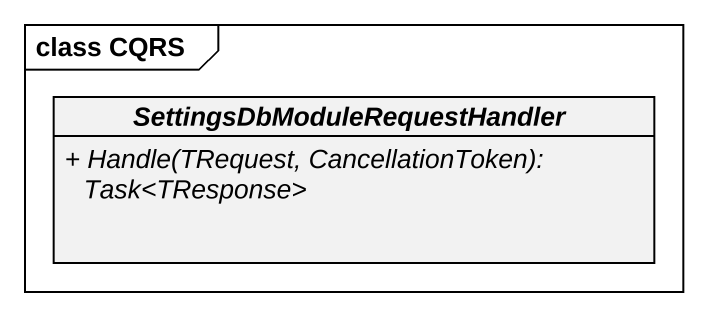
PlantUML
@startuml
mainframe class CQRS
hide circle
hide empty members
skinparam classAttributeIconSize 0
abstract class "SettingsDbModuleRequestHandler" as SettingsDbModuleRequestHandl {
  {abstract} + Handle(TRequest, CancellationToken): Task<TResponse>
}
@enduml
